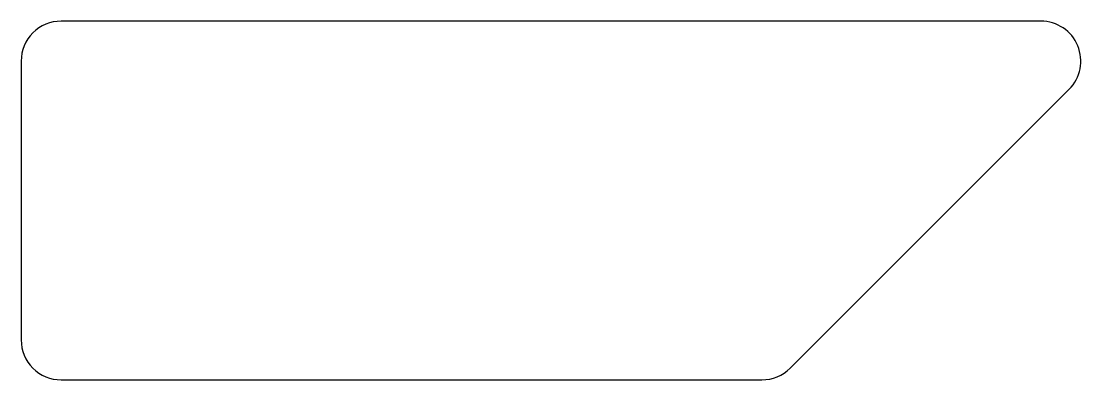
# Model space of a CAD drawing. Header units: millimetres. Extents: x -28 to -1.4, y -9 to 0.
import ezdxf

# ---------------------------------------------------------------- set-up
doc = ezdxf.new("R2010")
doc.units = ezdxf.units.MM
doc.layers.get('0').update_dxf_attribs({"linetype": 'CONTINUOUS'})

msp = doc.modelspace()

# ---------------------------------------------------------------- linework, layer by layer
msp.add_lwpolyline([(-28, -8, 0.414214), (-27, -9), (-9.414, -9, 0.198912), (-8.707, -8.707), (-1.707, -1.707, 0.668179), (-2.414, 0), (-27, 0, 0.414214), (-28, -1)], format="xyb", close=True)

doc.saveas('drawing.dxf')
